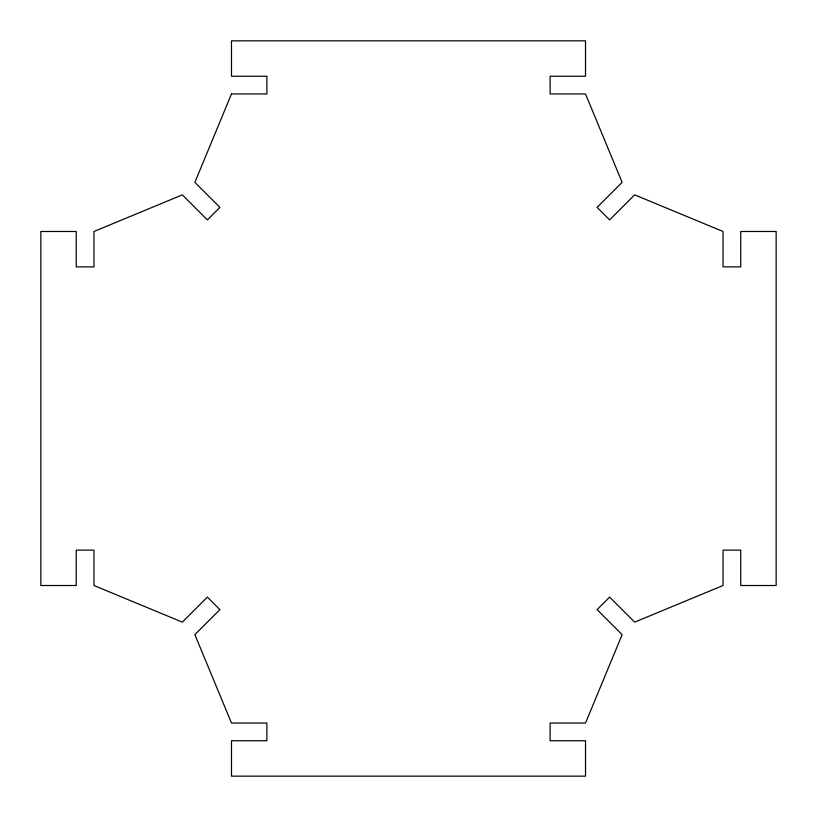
<?xml version="1.0" encoding="UTF-8"?>
<svg xmlns="http://www.w3.org/2000/svg" width="817" height="817" viewBox="0 0 817 817"><rect width="100%" height="100%" fill="white"/><g stroke="black" fill="none" stroke-linecap="round" stroke-linejoin="round"><path stroke-width="1.23" d="M231.487 93.955L194.865 182.354L219.906 207.385L207.385 219.906L182.354 194.865L93.955 231.487L93.955 266.883L76.257 266.883L76.257 231.487L40.85 231.487L40.85 585.513L76.257 585.513L76.257 550.117L93.955 550.117L93.955 585.513L182.354 622.135L207.385 597.094L219.906 609.615L194.865 634.646L231.487 723.045L266.883 723.045L266.883 740.743L231.487 740.743L231.487 776.15L585.513 776.15L585.513 740.743L550.117 740.743L550.117 723.045L585.513 723.045L622.135 634.646L597.094 609.615L609.615 597.094L634.646 622.135L723.045 585.513L723.045 550.117L740.743 550.117L740.743 585.513L776.15 585.513L776.15 231.487L740.743 231.487L740.743 266.883L723.045 266.883L723.045 231.487L634.646 194.865L609.615 219.906L597.094 207.385L622.135 182.354L585.513 93.955L550.117 93.955L550.117 76.257L585.513 76.257L585.513 40.85L231.487 40.85L231.487 76.257L266.883 76.257L266.883 93.955L231.487 93.955"/></g></svg>
